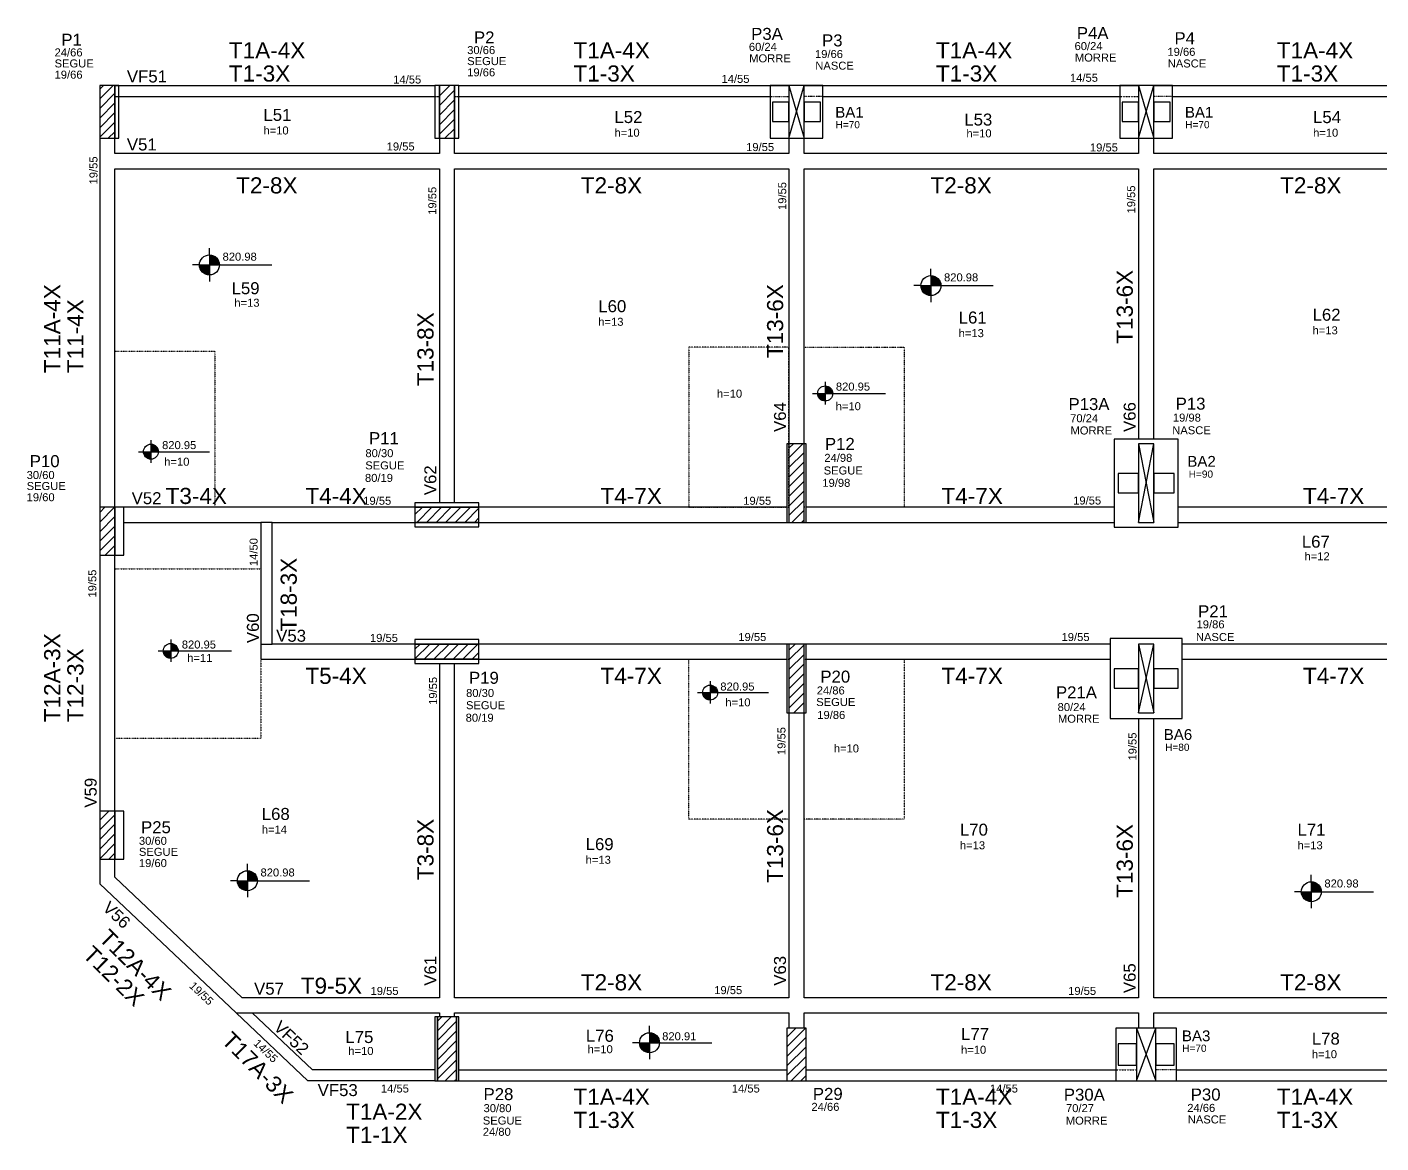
# Model space of a CAD drawing. Header units: millimetres. Extents: x 3247 to 10920, y 704 to 3817.
# Drawn here: x 7249 to 8941, y 1740 to 3134 of the extents above; entities that cross this region are included whole.
import ezdxf

# ---------------------------------------------------------------- set-up
doc = ezdxf.new("R2010")
doc.units = ezdxf.units.MM
doc.linetypes.add('ESTILO_TQS_0004', pattern=[2, 0.5, -0.4, 0.1, -0.4, 0.1, -0.5])
for name, color, linetype in [('1', 1, 'Continuous'), ('3', 3, 'Continuous'), ('4', 4, 'Continuous'), ('7', 7, 'Continuous')]:
    doc.layers.add(name, color=color, linetype=linetype)
doc.layers.add('NOME DA VIGA', color=6, linetype='Continuous', lineweight=25)
doc.styles.get("Standard").update_dxf_attribs({"font": 'arial.ttf'})

msp = doc.modelspace()

# ---------------------------------------------------------------- linework, layer by layer
at = {"layer": '1', "linetype": 'Continuous'}
for p, q in [((8201.04, 2995.42), (8220.04, 3061.42)), ((8201.04, 3061.42), (8220.04, 2995.42)), ((8638.04, 2995.42), (8657.04, 3061.42)), ((8638.04, 3061.42), (8657.04, 2995.42)), ((8638.04, 2515.42), (8657.04, 2613.42)), ((8638.04, 2613.42), (8657.04, 2515.42)), ((8638.04, 2277.42), (8657.04, 2363.42)), ((8638.04, 2363.42), (8657.04, 2277.42)), ((8635.54, 1817.42), (8659.54, 1883.42)), ((8635.54, 1883.42), (8659.54, 1817.42))]:
    msp.add_line(p, q, dxfattribs=at)
at = {"layer": '3', "linetype": 'Continuous'}
for p, q in [((7339.54, 3044.72), (7356.25, 3061.42)), ((7339.54, 3056.74), (7344.23, 3061.42)), ((7339.54, 3032.7), (7358.54, 3051.7)), ((7358.54, 3061.42), (7758.54, 3061.42)), ((7358.54, 3047.42), (7758.54, 3047.42)), ((7764.04, 3048.49), (7776.98, 3061.42)), ((7764.04, 3060.51), (7764.95, 3061.42)), ((7764.04, 3036.47), (7783.04, 3055.47)), ((7788.54, 3061.42), (8201.04, 3061.42)), ((7788.54, 3047.42), (8177.54, 3047.42)), ((8220.04, 3061.42), (8638.04, 3061.42)), ((8243.54, 3047.42), (8614.54, 3047.42)), ((8657.04, 3061.42), (9075.04, 3061.42)), ((8680.54, 3047.42), (9051.54, 3047.42)), ((7339.54, 3020.67), (7358.54, 3039.67)), ((7764.04, 3024.45), (7783.04, 3043.45)), ((7764.04, 3012.42), (7783.04, 3031.42)), ((7339.54, 3008.65), (7358.54, 3027.65)), ((7339.54, 2996.63), (7358.54, 3015.63)), ((7764.04, 3000.4), (7783.04, 3019.4)), ((7350.35, 2995.42), (7358.54, 3003.61)), ((7771.08, 2995.42), (7783.04, 3007.38)), ((7476.72, 2849.64), (7476.72, 2858.22)), ((7476.72, 2849.64), (7476.72, 2824.64)), ((7476.72, 2849.03), (7480.57, 2849.03)), ((7476.72, 2848.24), (7482.47, 2848.24)), ((7476.72, 2847.45), (7483.8, 2847.45)), ((7476.72, 2846.65), (7484.83, 2846.65)), ((7476.72, 2845.86), (7485.68, 2845.86)), ((7476.72, 2845.07), (7486.39, 2845.07)), ((7476.72, 2844.27), (7486.99, 2844.27)), ((7476.72, 2843.48), (7487.49, 2843.48)), ((7476.72, 2842.69), (7487.92, 2842.69)), ((7464.22, 2837.14), (7455.51, 2837.14)), ((7464.22, 2837.14), (7489.22, 2837.14)), ((7476.72, 2836.35), (7464.22, 2836.35)), ((7476.72, 2835.55), (7464.32, 2835.55)), ((7476.72, 2834.76), (7464.45, 2834.76)), ((7476.72, 2833.97), (7464.63, 2833.97)), ((7476.72, 2833.17), (7464.87, 2833.17)), ((7476.72, 2832.38), (7465.16, 2832.38)), ((7476.72, 2831.59), (7465.52, 2831.59)), ((7476.72, 2830.8), (7465.95, 2830.8)), ((7476.72, 2830), (7466.46, 2830)), ((7476.72, 2829.21), (7467.06, 2829.21)), ((7476.72, 2828.42), (7467.77, 2828.42)), ((7476.72, 2827.63), (7468.62, 2827.63)), ((7476.72, 2826.83), (7469.65, 2826.83)), ((7476.72, 2826.04), (7470.97, 2826.04)), ((7476.72, 2841.9), (7488.28, 2841.9)), ((7476.72, 2841.1), (7488.58, 2841.1)), ((7476.72, 2840.31), (7488.81, 2840.31)), ((7476.72, 2839.52), (7488.99, 2839.52)), ((7476.72, 2838.72), (7489.12, 2838.72)), ((7476.72, 2837.93), (7489.22, 2837.93)), ((7489.22, 2837.14), (7554.53, 2837.14)), ((8378.42, 2823.75), (8378.42, 2832.34)), ((7476.72, 2825.25), (7472.87, 2825.25)), ((7476.72, 2824.64), (7476.72, 2816.42)), ((8365.92, 2811.25), (8357.21, 2811.25)), ((8365.92, 2811.25), (8390.92, 2811.25)), ((8378.42, 2810.46), (8365.92, 2810.46)), ((8378.42, 2809.67), (8366.02, 2809.67)), ((8378.42, 2808.88), (8366.15, 2808.88)), ((8378.42, 2823.75), (8378.42, 2798.75)), ((8378.42, 2823.15), (8382.27, 2823.15)), ((8378.42, 2822.35), (8384.17, 2822.35)), ((8378.42, 2821.56), (8385.49, 2821.56)), ((8378.42, 2820.77), (8386.53, 2820.77)), ((8378.42, 2819.98), (8387.38, 2819.98)), ((8378.42, 2819.18), (8388.09, 2819.18)), ((8378.42, 2818.39), (8388.69, 2818.39)), ((8378.42, 2817.6), (8389.19, 2817.6)), ((8378.42, 2816.8), (8389.62, 2816.8)), ((8378.42, 2816.01), (8389.98, 2816.01)), ((8378.42, 2815.22), (8390.28, 2815.22)), ((8378.42, 2814.43), (8390.51, 2814.43)), ((8378.42, 2813.63), (8390.69, 2813.63)), ((8378.42, 2812.84), (8390.82, 2812.84)), ((8378.42, 2812.05), (8390.92, 2812.05)), ((8390.92, 2811.25), (8456.23, 2811.25)), ((8378.42, 2808.08), (8366.33, 2808.08)), ((8378.42, 2807.29), (8366.57, 2807.29)), ((8378.42, 2806.5), (8366.86, 2806.5)), ((8378.42, 2805.7), (8367.22, 2805.7)), ((8378.42, 2804.91), (8367.65, 2804.91)), ((8378.42, 2804.12), (8368.16, 2804.12)), ((8378.42, 2803.33), (8368.76, 2803.33)), ((8378.42, 2802.53), (8369.47, 2802.53)), ((8378.42, 2801.74), (8370.31, 2801.74)), ((8378.42, 2800.95), (8371.35, 2800.95)), ((8378.42, 2800.15), (8372.67, 2800.15)), ((8378.42, 2799.36), (8374.57, 2799.36)), ((8378.42, 2798.75), (8378.42, 2790.53)), ((8246.28, 2690.98), (8246.28, 2662.77)), ((8230.63, 2676.5), (8321.63, 2676.5)), ((8236.9, 2676.5), (8255.65, 2676.5)), ((8246.28, 2675.9), (8236.9, 2675.9)), ((8246.28, 2675.31), (8236.98, 2675.31)), ((8246.28, 2674.71), (8237.07, 2674.71)), ((8246.28, 2674.12), (8237.21, 2674.12)), ((8246.28, 2673.52), (8237.39, 2673.52)), ((8246.28, 2685.87), (8246.28, 2667.12)), ((8246.28, 2685.42), (8249.16, 2685.42)), ((8246.28, 2684.82), (8250.59, 2684.82)), ((8246.28, 2684.23), (8251.58, 2684.23)), ((8246.28, 2683.63), (8252.36, 2683.63)), ((8246.28, 2683.04), (8252.99, 2683.04)), ((8246.28, 2682.44), (8253.53, 2682.44)), ((8246.28, 2681.85), (8253.98, 2681.85)), ((8246.28, 2681.25), (8254.36, 2681.25)), ((8246.28, 2680.66), (8254.68, 2680.66)), ((8246.28, 2680.07), (8254.95, 2680.07)), ((8246.28, 2679.47), (8255.17, 2679.47)), ((8246.28, 2678.88), (8255.35, 2678.88)), ((8246.28, 2678.28), (8255.48, 2678.28)), ((8246.28, 2677.69), (8255.58, 2677.69)), ((8246.28, 2677.09), (8255.65, 2677.09)), ((8246.28, 2672.93), (8237.61, 2672.93)), ((8246.28, 2672.33), (8237.88, 2672.33)), ((8246.28, 2671.74), (8238.2, 2671.74)), ((8246.28, 2671.15), (8238.58, 2671.15)), ((8246.28, 2670.55), (8239.03, 2670.55)), ((8246.28, 2669.96), (8239.56, 2669.96)), ((8246.28, 2669.36), (8240.2, 2669.36)), ((8246.28, 2668.77), (8240.97, 2668.77)), ((8246.28, 2668.17), (8241.97, 2668.17)), ((8246.28, 2667.58), (8243.39, 2667.58)), ((7403.64, 2618.25), (7403.64, 2590.04)), ((7403.64, 2613.15), (7403.64, 2594.4)), ((7403.64, 2612.69), (7406.53, 2612.69)), ((7403.64, 2612.1), (7407.95, 2612.1)), ((7403.64, 2611.5), (7408.95, 2611.5)), ((7403.64, 2610.91), (7409.72, 2610.91)), ((7403.64, 2610.31), (7410.36, 2610.31)), ((7403.64, 2609.72), (7410.89, 2609.72)), ((7403.64, 2609.12), (7411.34, 2609.12)), ((7403.64, 2608.53), (7411.72, 2608.53)), ((7403.64, 2607.93), (7412.04, 2607.93)), ((7403.64, 2607.34), (7412.31, 2607.34)), ((7403.64, 2606.74), (7412.53, 2606.74)), ((7403.64, 2606.15), (7412.71, 2606.15)), ((8201.04, 2595.95), (8218.52, 2613.42)), ((8201.04, 2607.97), (8206.49, 2613.42)), ((7388, 2603.77), (7476.61, 2603.77)), ((7394.27, 2603.77), (7413.02, 2603.77)), ((7403.64, 2603.18), (7394.27, 2603.18)), ((7403.64, 2602.58), (7394.34, 2602.58)), ((7403.64, 2601.99), (7394.44, 2601.99)), ((7403.64, 2601.39), (7394.57, 2601.39)), ((7403.64, 2600.8), (7394.75, 2600.8)), ((7403.64, 2600.2), (7394.97, 2600.2)), ((7403.64, 2599.61), (7395.24, 2599.61)), ((7403.64, 2599.01), (7395.56, 2599.01)), ((7403.64, 2598.42), (7395.94, 2598.42)), ((7403.64, 2597.82), (7396.39, 2597.82)), ((7403.64, 2597.23), (7396.93, 2597.23)), ((7403.64, 2596.63), (7397.56, 2596.63)), ((7403.64, 2596.04), (7398.34, 2596.04)), ((7403.64, 2595.45), (7399.33, 2595.45)), ((7403.64, 2594.85), (7400.76, 2594.85)), ((7403.64, 2605.55), (7412.85, 2605.55)), ((7403.64, 2604.96), (7412.94, 2604.96)), ((7403.64, 2604.36), (7413.02, 2604.36)), ((8201.04, 2583.93), (8220.04, 2602.93)), ((8201.04, 2571.91), (8220.04, 2590.91)), ((8201.04, 2559.88), (8220.04, 2578.88)), ((8201.04, 2547.86), (8220.04, 2566.86)), ((8201.04, 2535.84), (8220.04, 2554.84)), ((8201.04, 2523.82), (8220.04, 2542.82)), ((7339.54, 2515.8), (7358.16, 2534.42)), ((7339.54, 2527.82), (7346.14, 2534.42)), ((7339.54, 2503.78), (7358.54, 2522.78)), ((7733.54, 2525.13), (7742.83, 2534.42)), ((7735.85, 2515.42), (7754.85, 2534.42)), ((7747.87, 2515.42), (7766.87, 2534.42)), ((7759.89, 2515.42), (7778.89, 2534.42)), ((7771.91, 2515.42), (7790.91, 2534.42)), ((7783.93, 2515.42), (7802.93, 2534.42)), ((7795.95, 2515.42), (7813.54, 2533.01)), ((8204.66, 2515.42), (8220.04, 2530.8)), ((7339.54, 2491.76), (7358.54, 2510.76)), ((7807.97, 2515.42), (7813.54, 2520.99)), ((8216.68, 2515.42), (8220.04, 2518.78)), ((7339.54, 2479.74), (7358.54, 2498.74)), ((7346.25, 2474.42), (7358.54, 2486.72)), ((7358.27, 2474.42), (7358.54, 2474.7)), ((7428.36, 2369.22), (7428.36, 2341.01)), ((7412.72, 2354.74), (7504.41, 2354.74)), ((7418.99, 2354.74), (7437.74, 2354.74)), ((7428.36, 2354.15), (7418.99, 2354.15)), ((7428.36, 2353.55), (7419.06, 2353.55)), ((7428.36, 2352.96), (7419.16, 2352.96)), ((7428.36, 2352.36), (7419.29, 2352.36)), ((7428.36, 2364.11), (7428.36, 2345.36)), ((7428.36, 2363.66), (7431.25, 2363.66)), ((7428.36, 2363.06), (7432.67, 2363.06)), ((7428.36, 2362.47), (7433.67, 2362.47)), ((7428.36, 2361.88), (7434.44, 2361.88)), ((7428.36, 2361.28), (7435.08, 2361.28)), ((7428.36, 2360.69), (7435.61, 2360.69)), ((7428.36, 2360.09), (7436.06, 2360.09)), ((7428.36, 2359.5), (7436.44, 2359.5)), ((7428.36, 2358.9), (7436.76, 2358.9)), ((7428.36, 2358.31), (7437.03, 2358.31)), ((7428.36, 2357.71), (7437.25, 2357.71)), ((7428.36, 2357.12), (7437.43, 2357.12)), ((7428.36, 2356.52), (7437.57, 2356.52)), ((7428.36, 2355.93), (7437.66, 2355.93)), ((7428.36, 2355.33), (7437.74, 2355.33)), ((7733.54, 2344.82), (7752.14, 2363.42)), ((7733.54, 2356.84), (7740.12, 2363.42)), ((7745.16, 2344.42), (7764.16, 2363.42)), ((7757.18, 2344.42), (7776.18, 2363.42)), ((7769.2, 2344.42), (7788.2, 2363.42)), ((7781.22, 2344.42), (7800.22, 2363.42)), ((7793.24, 2344.42), (7812.24, 2363.42)), ((7805.27, 2344.42), (7813.54, 2352.7)), ((8201.04, 2355.53), (8208.93, 2363.42)), ((8201.04, 2343.51), (8220.04, 2362.51)), ((7428.36, 2351.77), (7419.47, 2351.77)), ((7428.36, 2351.17), (7419.69, 2351.17)), ((7428.36, 2350.58), (7419.96, 2350.58)), ((7428.36, 2349.98), (7420.28, 2349.98)), ((7428.36, 2349.39), (7420.66, 2349.39)), ((7428.36, 2348.79), (7421.11, 2348.79)), ((7428.36, 2348.2), (7421.65, 2348.2)), ((7428.36, 2347.6), (7422.28, 2347.6)), ((7428.36, 2347.01), (7423.06, 2347.01)), ((7428.36, 2346.42), (7424.05, 2346.42)), ((7428.36, 2345.82), (7425.48, 2345.82)), ((8201.04, 2331.49), (8220.04, 2350.49)), ((8201.04, 2319.47), (8220.04, 2338.47)), ((8201.04, 2307.45), (8220.04, 2326.45)), ((8086.83, 2302.71), (8175.31, 2302.71)), ((8093.1, 2302.71), (8111.85, 2302.71)), ((8102.47, 2302.12), (8093.1, 2302.12)), ((8102.47, 2301.52), (8093.17, 2301.52)), ((8102.47, 2317.19), (8102.47, 2288.98)), ((8102.47, 2312.09), (8102.47, 2293.34)), ((8102.47, 2311.63), (8105.36, 2311.63)), ((8102.47, 2311.04), (8106.78, 2311.04)), ((8102.47, 2310.44), (8107.77, 2310.44)), ((8102.47, 2309.85), (8108.55, 2309.85)), ((8102.47, 2309.26), (8109.19, 2309.26)), ((8102.47, 2308.66), (8109.72, 2308.66)), ((8102.47, 2308.07), (8110.17, 2308.07)), ((8102.47, 2307.47), (8110.55, 2307.47)), ((8102.47, 2306.88), (8110.87, 2306.88)), ((8102.47, 2306.28), (8111.14, 2306.28)), ((8102.47, 2305.69), (8111.36, 2305.69)), ((8102.47, 2305.09), (8111.54, 2305.09)), ((8102.47, 2304.5), (8111.67, 2304.5)), ((8102.47, 2303.9), (8111.77, 2303.9)), ((8102.47, 2303.31), (8111.85, 2303.31)), ((8201.04, 2295.43), (8220.04, 2314.43)), ((8201.04, 2283.41), (8220.04, 2302.41)), ((8102.47, 2300.93), (8093.27, 2300.93)), ((8102.47, 2300.34), (8093.4, 2300.34)), ((8102.47, 2299.74), (8093.58, 2299.74)), ((8102.47, 2299.15), (8093.8, 2299.15)), ((8102.47, 2298.55), (8094.07, 2298.55)), ((8102.47, 2297.96), (8094.39, 2297.96)), ((8102.47, 2297.36), (8094.77, 2297.36)), ((8102.47, 2296.77), (8095.22, 2296.77)), ((8102.47, 2296.17), (8095.75, 2296.17)), ((8102.47, 2295.58), (8096.39, 2295.58)), ((8102.47, 2294.98), (8097.17, 2294.98)), ((8102.47, 2294.39), (8098.16, 2294.39)), ((8102.47, 2293.79), (8099.58, 2293.79)), ((8207.08, 2277.42), (8220.04, 2290.39)), ((8219.1, 2277.42), (8220.04, 2278.36)), ((7339.54, 2143.15), (7350.81, 2154.42)), ((7339.54, 2131.13), (7358.54, 2150.13)), ((7339.54, 2119.11), (7358.54, 2138.11)), ((7339.54, 2107.09), (7358.54, 2126.09)), ((7339.54, 2095.07), (7358.54, 2114.07)), ((7350.91, 2094.42), (7358.54, 2102.05)), ((7524.13, 2080.12), (7524.13, 2088.7)), ((7511.63, 2067.62), (7502.92, 2067.62)), ((7511.63, 2067.62), (7536.63, 2067.62)), ((7524.13, 2066.83), (7511.63, 2066.83)), ((7524.13, 2066.04), (7511.73, 2066.04)), ((7524.13, 2065.24), (7511.86, 2065.24)), ((7524.13, 2064.45), (7512.04, 2064.45)), ((7524.13, 2080.12), (7524.13, 2055.12)), ((7524.13, 2079.52), (7527.98, 2079.52)), ((7524.13, 2078.72), (7529.88, 2078.72)), ((7524.13, 2077.93), (7531.21, 2077.93)), ((7524.13, 2077.14), (7532.24, 2077.14)), ((7524.13, 2076.34), (7533.09, 2076.34)), ((7524.13, 2075.55), (7533.8, 2075.55)), ((7524.13, 2074.76), (7534.4, 2074.76)), ((7524.13, 2073.97), (7534.9, 2073.97)), ((7524.13, 2073.17), (7535.33, 2073.17)), ((7524.13, 2072.38), (7535.69, 2072.38)), ((7524.13, 2071.59), (7535.99, 2071.59)), ((7524.13, 2070.79), (7536.22, 2070.79)), ((7524.13, 2070), (7536.41, 2070)), ((7524.13, 2069.21), (7536.53, 2069.21)), ((7524.13, 2068.42), (7536.63, 2068.42)), ((7536.63, 2067.62), (7601.94, 2067.62)), ((8853.84, 2066.34), (8853.84, 2074.92)), ((8853.84, 2066.34), (8853.84, 2041.34)), ((8853.84, 2065.74), (8857.69, 2065.74)), ((8853.84, 2064.94), (8859.59, 2064.94)), ((7524.13, 2063.66), (7512.28, 2063.66)), ((7524.13, 2062.87), (7512.57, 2062.87)), ((7524.13, 2062.07), (7512.93, 2062.07)), ((7524.13, 2061.28), (7513.36, 2061.28)), ((7524.13, 2060.49), (7513.87, 2060.49)), ((7524.13, 2059.69), (7514.47, 2059.69)), ((7524.13, 2058.9), (7515.18, 2058.9)), ((7524.13, 2058.11), (7516.03, 2058.11)), ((7524.13, 2057.32), (7517.06, 2057.32)), ((7524.13, 2056.52), (7518.39, 2056.52)), ((7524.13, 2055.73), (7520.28, 2055.73)), ((7524.13, 2055.12), (7524.13, 2046.9)), ((8841.34, 2053.84), (8832.63, 2053.84)), ((8841.34, 2053.84), (8866.34, 2053.84)), ((8853.84, 2053.05), (8841.34, 2053.05)), ((8853.84, 2052.26), (8841.44, 2052.26)), ((8853.84, 2051.46), (8841.57, 2051.46)), ((8853.84, 2050.67), (8841.75, 2050.67)), ((8853.84, 2049.88), (8841.98, 2049.88)), ((8853.84, 2049.09), (8842.28, 2049.09)), ((8853.84, 2048.29), (8842.64, 2048.29)), ((8853.84, 2047.5), (8843.07, 2047.5)), ((8853.84, 2064.15), (8860.91, 2064.15)), ((8853.84, 2063.36), (8861.95, 2063.36)), ((8853.84, 2062.56), (8862.79, 2062.56)), ((8853.84, 2061.77), (8863.5, 2061.77)), ((8853.84, 2060.98), (8864.1, 2060.98)), ((8853.84, 2060.19), (8864.61, 2060.19)), ((8853.84, 2059.39), (8865.04, 2059.39)), ((8853.84, 2058.6), (8865.4, 2058.6)), ((8853.84, 2057.81), (8865.69, 2057.81)), ((8853.84, 2057.01), (8865.93, 2057.01)), ((8853.84, 2056.22), (8866.11, 2056.22)), ((8853.84, 2055.43), (8866.24, 2055.43)), ((8853.84, 2054.64), (8866.34, 2054.64)), ((8866.34, 2053.84), (8931.65, 2053.84)), ((8853.84, 2046.71), (8843.58, 2046.71)), ((8853.84, 2045.91), (8844.18, 2045.91)), ((8853.84, 2045.12), (8844.88, 2045.12)), ((8853.84, 2044.33), (8845.73, 2044.33)), ((8853.84, 2043.54), (8846.77, 2043.54)), ((8853.84, 2042.74), (8848.09, 2042.74)), ((8853.84, 2041.95), (8849.99, 2041.95)), ((8853.84, 2041.34), (8853.84, 2033.12)), ((7509.94, 1902.42), (7599.74, 1817.42)), ((7530.31, 1902.42), (7605.32, 1831.42)), ((7761.54, 1879.97), (7778.99, 1897.42)), ((7761.54, 1891.99), (7766.97, 1897.42)), ((7761.54, 1867.95), (7785.54, 1891.95)), ((7761.54, 1855.93), (7785.54, 1879.93)), ((8026.72, 1877.67), (8026.72, 1886.25)), ((8198.54, 1860.18), (8221.79, 1883.42)), ((8198.54, 1872.2), (8209.76, 1883.42)), ((7761.54, 1843.91), (7785.54, 1867.91)), ((8014.22, 1865.17), (8005.5, 1865.17)), ((8014.22, 1865.17), (8039.22, 1865.17)), ((8026.72, 1864.37), (8014.22, 1864.37)), ((8026.72, 1863.58), (8014.32, 1863.58)), ((8026.72, 1862.79), (8014.44, 1862.79)), ((8026.72, 1862), (8014.62, 1862)), ((8026.72, 1877.67), (8026.72, 1852.67)), ((8026.72, 1877.06), (8030.57, 1877.06)), ((8026.72, 1876.27), (8032.46, 1876.27)), ((8026.72, 1875.47), (8033.79, 1875.47)), ((8026.72, 1874.68), (8034.82, 1874.68)), ((8026.72, 1873.89), (8035.67, 1873.89)), ((8026.72, 1873.1), (8036.38, 1873.1)), ((8026.72, 1872.3), (8036.98, 1872.3)), ((8026.72, 1871.51), (8037.49, 1871.51)), ((8026.72, 1870.72), (8037.92, 1870.72)), ((8026.72, 1869.92), (8038.28, 1869.92)), ((8026.72, 1869.13), (8038.57, 1869.13)), ((8026.72, 1868.34), (8038.81, 1868.34)), ((8026.72, 1867.55), (8038.99, 1867.55)), ((8026.72, 1866.75), (8039.12, 1866.75)), ((8026.72, 1865.96), (8039.22, 1865.96)), ((8039.22, 1865.17), (8104.52, 1865.17)), ((8198.54, 1848.16), (8222.54, 1872.16)), ((7761.54, 1831.89), (7785.54, 1855.89)), ((8026.72, 1861.2), (8014.86, 1861.2)), ((8026.72, 1860.41), (8015.16, 1860.41)), ((8026.72, 1859.62), (8015.52, 1859.62)), ((8026.72, 1858.82), (8015.94, 1858.82)), ((8026.72, 1858.03), (8016.45, 1858.03)), ((8026.72, 1857.24), (8017.05, 1857.24)), ((8026.72, 1856.45), (8017.76, 1856.45)), ((8026.72, 1855.65), (8018.61, 1855.65)), ((8026.72, 1854.86), (8019.64, 1854.86)), ((8026.72, 1854.07), (8020.97, 1854.07)), ((8026.72, 1853.27), (8022.87, 1853.27)), ((8026.72, 1852.67), (8026.72, 1844.45)), ((8198.54, 1836.14), (8222.54, 1860.14)), ((8198.54, 1824.11), (8222.54, 1848.11)), ((7758.54, 1831.42), (7605.32, 1831.42)), ((7761.54, 1819.86), (7785.54, 1843.86)), ((7771.12, 1817.42), (7785.54, 1831.84)), ((7788.54, 1831.42), (8198.54, 1831.42)), ((8203.87, 1817.42), (8222.54, 1836.09)), ((8222.54, 1831.42), (8609.54, 1831.42)), ((8685.54, 1831.42), (9041.54, 1831.42)), ((7758.54, 1817.42), (7599.74, 1817.42)), ((7783.14, 1817.42), (7785.54, 1819.82)), ((7788.54, 1817.42), (8198.54, 1817.42)), ((8215.89, 1817.42), (8222.54, 1824.07)), ((8222.54, 1817.42), (8635.54, 1817.42)), ((8659.54, 1817.42), (9072.54, 1817.42))]:
    msp.add_line(p, q, dxfattribs=at)
at = {"layer": '3', "linetype": 'ESTILO_TQS_0004'}
for p, q in [((7758.54, 3047.42), (7764.04, 3047.42)), ((7783.04, 3047.42), (7788.54, 3047.42)), ((8177.54, 3047.42), (8201.04, 3047.42)), ((8243.54, 3047.42), (8220.04, 3047.42)), ((8614.54, 3047.42), (8638.04, 3047.42)), ((8680.54, 3047.42), (8657.04, 3047.42)), ((8609.54, 1831.42), (8635.54, 1831.42)), ((8685.54, 1831.42), (8659.54, 1831.42))]:
    msp.add_line(p, q, dxfattribs=at)
at = {"layer": '3', "linetype": 'Continuous'}
for points in [[(8177.54, 2995.42), (8243.54, 2995.42), (8243.54, 3061.42), (8177.54, 3061.42), (8177.54, 2995.42)], [(8614.54, 2995.42), (8680.54, 2995.42), (8680.54, 3061.42), (8614.54, 3061.42), (8614.54, 2995.42)], [(7339.54, 2995.42), (7339.54, 2966.92)], [(7358.54, 2976.42), (7358.54, 2995.42)], [(7764.04, 2995.42), (7764.04, 2976.42)], [(7783.04, 2976.42), (7783.04, 2995.42)], [(8201.04, 2995.42), (8201.04, 2976.42)], [(8220.04, 2976.42), (8220.04, 2995.42)], [(8638.04, 2995.42), (8638.04, 2976.42)], [(8657.04, 2976.42), (8657.04, 2995.42)], [(7339.54, 2966.92), (7339.54, 2534.42)], [(7764.04, 2976.42), (7358.54, 2976.42)], [(8201.04, 2976.42), (7783.04, 2976.42)], [(8638.04, 2976.42), (8220.04, 2976.42)], [(9075.04, 2976.42), (8657.04, 2976.42)], [(7358.54, 2957.42), (7764.04, 2957.42)], [(7358.54, 2534.42), (7358.54, 2957.42)], [(7764.04, 2957.42), (7764.04, 2539.92)], [(7783.04, 2957.42), (8201.04, 2957.42)], [(7783.04, 2539.92), (7783.04, 2957.42)], [(8201.04, 2957.42), (8201.04, 2613.42)], [(8220.04, 2957.42), (8638.04, 2957.42)], [(8220.04, 2613.42), (8220.04, 2957.42)], [(8638.04, 2957.42), (8638.04, 2619.42)], [(8657.04, 2957.42), (9075.04, 2957.42)], [(8657.04, 2619.42), (8657.04, 2957.42)], [(8607.54, 2509.42), (8687.54, 2509.42), (8687.54, 2619.42), (8607.54, 2619.42), (8607.54, 2509.42)], [(7548.04, 2534.42), (7369.54, 2534.42)], [(7733.54, 2534.42), (7548.04, 2534.42)], [(8198.54, 2534.42), (7813.54, 2534.42)], [(8607.54, 2534.42), (8222.54, 2534.42)], [(9072.54, 2534.42), (8687.54, 2534.42)], [(7369.54, 2515.42), (7541.04, 2515.42)], [(7541.04, 2515.42), (7541.04, 2344.42)], [(7555.04, 2515.42), (7541.04, 2515.42)], [(7555.04, 2515.42), (7733.54, 2515.42)], [(7555.04, 2363.42), (7555.04, 2515.42)], [(7813.54, 2515.42), (8198.54, 2515.42)], [(8222.54, 2515.42), (8607.54, 2515.42)], [(8687.54, 2515.42), (9072.54, 2515.42)], [(7339.54, 2474.42), (7339.54, 2154.42)], [(7358.54, 2154.42), (7358.54, 2474.42)], [(8602.54, 2270.42), (8692.54, 2270.42), (8692.54, 2370.42), (8602.54, 2370.42), (8602.54, 2270.42)], [(7541.04, 2363.42), (7555.04, 2363.42)], [(7733.54, 2363.42), (7555.04, 2363.42)], [(8198.54, 2363.42), (7813.54, 2363.42)], [(8602.54, 2363.42), (8222.54, 2363.42)], [(9072.54, 2363.42), (8692.54, 2363.42)], [(7541.04, 2344.42), (7733.54, 2344.42)], [(7764.04, 2338.92), (7764.04, 1921.42)], [(7783.04, 1921.42), (7783.04, 2338.92)], [(7813.54, 2344.42), (8198.54, 2344.42)], [(8222.54, 2344.42), (8602.54, 2344.42)], [(8692.54, 2344.42), (9072.54, 2344.42)], [(8201.04, 2277.42), (8201.04, 1921.42)], [(8220.04, 1921.42), (8220.04, 2277.42)], [(8638.04, 2270.42), (8638.04, 1921.42)], [(8657.04, 1921.42), (8657.04, 2270.42)], [(7339.54, 2094.42), (7339.54, 2063.71)], [(7358.54, 2071.89), (7358.54, 2094.42)], [(7517.51, 1921.42), (7358.54, 2071.89)], [(7339.54, 2063.71), (7509.94, 1902.42)], [(7764.04, 1921.42), (7517.51, 1921.42)], [(8201.04, 1921.42), (7783.04, 1921.42)], [(8638.04, 1921.42), (8220.04, 1921.42)], [(9075.04, 1921.42), (8657.04, 1921.42)], [(7509.94, 1902.42), (7764.04, 1902.42)], [(7764.04, 1902.42), (7764.04, 1897.42)], [(7783.04, 1902.42), (8201.04, 1902.42)], [(7783.04, 1897.42), (7783.04, 1902.42)], [(8201.04, 1902.42), (8201.04, 1883.42)], [(8220.04, 1902.42), (8638.04, 1902.42)], [(8220.04, 1883.42), (8220.04, 1902.42)], [(8638.04, 1902.42), (8638.04, 1883.42)], [(8657.04, 1902.42), (9075.04, 1902.42)], [(8657.04, 1883.42), (8657.04, 1902.42)], [(8609.54, 1817.42), (8685.54, 1817.42), (8685.54, 1883.42), (8609.54, 1883.42), (8609.54, 1817.42)]]:
    msp.add_lwpolyline(points, dxfattribs=at)
at = {"layer": '3', "linetype": 'ESTILO_TQS_0004'}
for points in [[(7358.54, 2729.42), (7483.54, 2729.42), (7483.54, 2534.42), (7358.54, 2534.42), (7358.54, 2729.42)], [(8201.04, 2734.42), (8076.04, 2734.42), (8076.04, 2534.42), (8201.04, 2534.42), (8201.04, 2734.42)], [(8220.04, 2734.42), (8345.04, 2734.42), (8345.04, 2534.42), (8220.04, 2534.42), (8220.04, 2734.42)], [(7358.54, 2457.42), (7541.04, 2457.42), (7541.04, 2245.42), (7358.54, 2245.42), (7358.54, 2457.42)], [(8201.04, 2144.42), (8076.04, 2144.42), (8076.04, 2344.42), (8201.04, 2344.42), (8201.04, 2144.42)], [(8220.04, 2344.42), (8345.04, 2344.42), (8345.04, 2144.42), (8220.04, 2144.42), (8220.04, 2344.42)]]:
    msp.add_lwpolyline(points, dxfattribs=at)
at = {"layer": '3', "linetype": 'Continuous'}
for centre, radius in [((7476.72, 2837.14), 12.5), ((8378.42, 2811.25), 12.5), ((8246.28, 2676.5), 9.38), ((7403.64, 2603.77), 9.38), ((7428.36, 2354.74), 9.38), ((8102.47, 2302.71), 9.38), ((7524.13, 2067.62), 12.5), ((8853.84, 2053.84), 12.5), ((8026.72, 1865.17), 12.5)]:
    msp.add_circle(centre, radius, dxfattribs=at)
at = {"layer": '7', "linetype": 'Continuous'}
for points in [[(7339.54, 2995.42), (7358.54, 2995.42), (7358.54, 3061.42), (7339.54, 3061.42), (7339.54, 2995.42)], [(7363.54, 3061.42), (7358.54, 3061.42), (7358.54, 2995.42), (7363.54, 2995.42), (7363.54, 3061.42)], [(7764.04, 3061.42), (7758.54, 3061.42), (7758.54, 2995.42), (7764.04, 2995.42), (7764.04, 3061.42)], [(7764.04, 2995.42), (7783.04, 2995.42), (7783.04, 3061.42), (7764.04, 3061.42), (7764.04, 2995.42)], [(7788.54, 3061.42), (7783.04, 3061.42), (7783.04, 2995.42), (7788.54, 2995.42), (7788.54, 3061.42)], [(8201.04, 2995.42), (8220.04, 2995.42), (8220.04, 3061.42), (8201.04, 3061.42), (8201.04, 2995.42)], [(8638.04, 2995.42), (8657.04, 2995.42), (8657.04, 3061.42), (8638.04, 3061.42), (8638.04, 2995.42)], [(8201.04, 3040.42), (8180.54, 3040.42), (8180.54, 3016.42), (8201.04, 3016.42), (8201.04, 3040.42)], [(8240.54, 3040.42), (8220.04, 3040.42), (8220.04, 3016.42), (8240.54, 3016.42), (8240.54, 3040.42)], [(8638.04, 3040.42), (8617.54, 3040.42), (8617.54, 3016.42), (8638.04, 3016.42), (8638.04, 3040.42)], [(8677.54, 3040.42), (8657.04, 3040.42), (8657.04, 3016.42), (8677.54, 3016.42), (8677.54, 3040.42)], [(8198.54, 2515.42), (8222.54, 2515.42), (8222.54, 2613.42), (8198.54, 2613.42), (8198.54, 2515.42)], [(8201.04, 2515.42), (8220.04, 2515.42), (8220.04, 2613.42), (8201.04, 2613.42), (8201.04, 2515.42)], [(8638.04, 2515.42), (8657.04, 2515.42), (8657.04, 2613.42), (8638.04, 2613.42), (8638.04, 2515.42)], [(8638.04, 2576.42), (8612.54, 2576.42), (8612.54, 2552.42), (8638.04, 2552.42), (8638.04, 2576.42)], [(8682.54, 2576.42), (8657.04, 2576.42), (8657.04, 2552.42), (8682.54, 2552.42), (8682.54, 2576.42)], [(7813.54, 2539.92), (7733.54, 2539.92), (7733.54, 2534.42), (7813.54, 2534.42), (7813.54, 2539.92)], [(7339.54, 2474.42), (7358.54, 2474.42), (7358.54, 2534.42), (7339.54, 2534.42), (7339.54, 2474.42)], [(7369.54, 2534.42), (7358.54, 2534.42), (7358.54, 2474.42), (7369.54, 2474.42), (7369.54, 2534.42)], [(7733.54, 2515.42), (7813.54, 2515.42), (7813.54, 2534.42), (7733.54, 2534.42), (7733.54, 2515.42)], [(7813.54, 2515.42), (7733.54, 2515.42), (7733.54, 2509.92), (7813.54, 2509.92), (7813.54, 2515.42)], [(7813.54, 2368.92), (7733.54, 2368.92), (7733.54, 2363.42), (7813.54, 2363.42), (7813.54, 2368.92)], [(7733.54, 2344.42), (7813.54, 2344.42), (7813.54, 2363.42), (7733.54, 2363.42), (7733.54, 2344.42)], [(8198.54, 2277.42), (8222.54, 2277.42), (8222.54, 2363.42), (8198.54, 2363.42), (8198.54, 2277.42)], [(8201.04, 2277.42), (8220.04, 2277.42), (8220.04, 2363.42), (8201.04, 2363.42), (8201.04, 2277.42)], [(8638.04, 2277.42), (8657.04, 2277.42), (8657.04, 2363.42), (8638.04, 2363.42), (8638.04, 2277.42)], [(7813.54, 2344.42), (7733.54, 2344.42), (7733.54, 2338.92), (7813.54, 2338.92), (7813.54, 2344.42)], [(8638.04, 2332.42), (8607.54, 2332.42), (8607.54, 2308.42), (8638.04, 2308.42), (8638.04, 2332.42)], [(8687.54, 2332.42), (8657.04, 2332.42), (8657.04, 2308.42), (8687.54, 2308.42), (8687.54, 2332.42)], [(7339.54, 2094.42), (7358.54, 2094.42), (7358.54, 2154.42), (7339.54, 2154.42), (7339.54, 2094.42)], [(7369.54, 2154.42), (7358.54, 2154.42), (7358.54, 2094.42), (7369.54, 2094.42), (7369.54, 2154.42)], [(7761.54, 1897.42), (7758.54, 1897.42), (7758.54, 1817.42), (7761.54, 1817.42), (7761.54, 1897.42)], [(7761.54, 1817.42), (7785.54, 1817.42), (7785.54, 1897.42), (7761.54, 1897.42), (7761.54, 1817.42)], [(7788.54, 1897.42), (7785.54, 1897.42), (7785.54, 1817.42), (7788.54, 1817.42), (7788.54, 1897.42)], [(8198.54, 1817.42), (8222.54, 1817.42), (8222.54, 1883.42), (8198.54, 1883.42), (8198.54, 1817.42)], [(8635.54, 1817.42), (8659.54, 1817.42), (8659.54, 1883.42), (8635.54, 1883.42), (8635.54, 1817.42)], [(8635.54, 1863.92), (8612.54, 1863.92), (8612.54, 1836.92), (8635.54, 1836.92), (8635.54, 1863.92)], [(8682.54, 1863.92), (8659.54, 1863.92), (8659.54, 1836.92), (8682.54, 1836.92), (8682.54, 1863.92)]]:
    msp.add_lwpolyline(points, dxfattribs=at)

# ---------------------------------------------------------------- texts
at = {"layer": '3', "color": 2, "linetype": 'Continuous'}
for s, height, p in [('60/24', 10, (8150.91, 3104.67)), ('60/24', 10, (8557.94, 3105.64)), ('24/66', 10, (7283.19, 3097.72)), ('30/66', 10, (7798.85, 3100.62)), ('SEGUE', 10, (7798.85, 3086.86)), ('MORRE', 10, (8151.3, 3090.32)), ('19/66', 10, (8233.55, 3095.72)), ('MORRE', 10, (8558.33, 3091.29)), ('19/66', 10, (8674, 3098.45)), ('SEGUE', 10, (7283.19, 3083.95)), ('19/66', 10, (7283.19, 3069.92)), ('19/66', 10, (7798.85, 3072.82)), ('NASCE', 10, (8233.94, 3081.17)), ('NASCE', 10, (8674.39, 3083.91)), ('14/55', 10, (7706.46, 3063.85)), ('14/55', 10, (8116.73, 3064.65)), ('14/55', 10, (8552.24, 3066.03)), ('H=70', 9, (8259.28, 3007.92)), ('H=70', 9, (8696.28, 3007.92)), ('h=10', 10, (7544.21, 3000.18)), ('h=10', 10, (7982.9, 2997.46)), ('h=10', 10, (8422.76, 2996.55)), ('h=10', 10, (8856.03, 2997.38)), ('19/55', 10, (7698.24, 2980.17)), ('19/55', 10, (8147.47, 2979.43)), ('19/55', 10, (8577.18, 2978.95)), ('820.98', 10, (7493.13, 2842.46)), ('820.98', 10, (8394.83, 2816.58)), ('h=13', 10, (7507.85, 2784.91)), ('h=13', 10, (7962.72, 2761.1)), ('h=13', 10, (8855.44, 2750.43)), ('h=13', 10, (8413.11, 2746.92)), ('h=10', 10, (8111.02, 2671.29)), ('820.95', 10, (8259.66, 2680.13)), ('h=10', 10, (8259.4, 2655.59)), ('70/24', 10, (8552.46, 2640.57)), ('19/98', 10, (8680.87, 2641.35)), ('MORRE', 10, (8552.87, 2625.27)), ('NASCE', 10, (8680.05, 2625.52)), ('820.95', 10, (7417.55, 2606.99)), ('80/30', 10, (7671.67, 2596.9)), ('h=10', 10, (7420.23, 2586.25)), ('SEGUE', 10, (7671.47, 2581.63)), ('24/98', 10, (8245.22, 2591.08)), ('30/60', 10, (7248.26, 2569.62)), ('80/19', 10, (7671.1, 2566.01)), ('SEGUE', 10, (8244.4, 2575.26)), ('H=90', 9, (8700.63, 2571.23)), ('SEGUE', 10, (7248.26, 2555.85)), ('19/98', 10, (8242.74, 2559.85)), ('19/60', 10, (7248.26, 2541.82)), ('19/55', 10, (7668.98, 2537.45)), ('19/55', 10, (8143.91, 2537.43)), ('19/55', 10, (8556.23, 2537.76)), ('h=12', 10, (8845.38, 2468.08)), ('19/86', 10, (8710.46, 2382.99)), ('19/55', 10, (7677.37, 2366.07)), ('19/55', 10, (8137.74, 2367.17)), ('19/55', 10, (8541.74, 2367.17)), ('NASCE', 10, (8709.64, 2367.16)), ('820.95', 10, (7442.18, 2357.79)), ('h=11', 10, (7448.94, 2341)), ('80/30', 10, (7797.52, 2297.22)), ('820.95', 10, (8115.22, 2305.3)), ('24/86', 10, (8235.76, 2300.39)), ('SEGUE', 10, (7797.32, 2281.95)), ('h=10', 10, (8121.51, 2285.5)), ('SEGUE', 10, (8235.09, 2285.95)), ('80/24', 10, (8536.76, 2279.65)), ('80/19', 10, (7796.94, 2266.33)), ('19/86', 10, (8236.43, 2269.76)), ('MORRE', 10, (8537.17, 2265.06)), ('h=10', 10, (8257.03, 2227.91)), ('H=80', 9, (8671.16, 2229.86)), ('h=14', 10, (7542.11, 2126.59)), ('30/60', 10, (7388.59, 2112.48)), ('h=13', 10, (8414.68, 2106.92)), ('h=13', 10, (8836.62, 2106.92)), ('SEGUE', 10, (7388.59, 2098.71)), ('h=13', 10, (7946.93, 2088.81)), ('19/60', 10, (7388.59, 2084.68)), ('820.98', 10, (7540.54, 2072.95)), ('820.98', 10, (8870.24, 2059.17)), ('19/55', 10, (7678.12, 1924.87)), ('19/55', 10, (8107.62, 1925.91)), ('19/55', 10, (8549.92, 1924.92)), ('820.91', 10, (8042.56, 1868.25)), ('h=10', 10, (7949.34, 1852.08)), ('h=10', 10, (8416.07, 1851.4)), ('H=70', 9, (8692.52, 1853.76)), ('h=10', 10, (7650.3, 1849.89)), ('h=10', 10, (8854.48, 1845.84)), ('14/55', 10, (7691.06, 1802.96)), ('14/55', 10, (8129.56, 1802.96)), ('14/55', 10, (8452.26, 1802.96)), ('30/80', 10, (7819.29, 1778.41)), ('24/66', 10, (8229.1, 1780.05)), ('70/27', 10, (8547.25, 1778.46)), ('24/66', 10, (8698.81, 1778.73)), ('SEGUE', 10, (7818.35, 1762.92)), ('MORRE', 10, (8547, 1762.83)), ('NASCE', 10, (8699.44, 1764.3)), ('24/80', 10, (7818.35, 1748.88))]:
    msp.add_text(s, height=height, dxfattribs=at).set_placement(p)
for s, rotation, p in [('19/55', 90, (7336.77, 2937.78)), ('19/55', 90, (7760.29, 2899.82)), ('19/55', 90, (8197.63, 2905.81)), ('19/55', 90, (8633.74, 2901.47)), ('14/50', 90, (7536.93, 2460.85)), ('19/55', 90, (7335.33, 2421.43)), ('19/55', 90, (7761.17, 2287.33)), ('19/55', 90, (8196.63, 2224.68)), ('19/55', 90, (8635.35, 2217.82)), ('19/55', 316.572, (7450.64, 1935.18)), ('14/55', 316.572, (7531, 1863.36))]:
    msp.add_text(s, height=10, rotation=rotation, dxfattribs=at).set_placement(p)
at = {"layer": '4', "linetype": 'Continuous'}
for s, height, p in [('P3A', 15, (8153.78, 3118.4)), ('P4A', 15, (8560.8, 3119.37)), ('P1', 15, (7291.64, 3111.04)), ('P2', 15, (7807.29, 3113.94)), ('P3', 15, (8242.36, 3110.25)), ('P4', 15, (8682.81, 3112.98)), ('VF51', 15, (7373.54, 3065.17)), ('L51', 15, (7544.21, 3017.18)), ('L52', 15, (7982.9, 3014.46)), ('BA1', 13.5, (8258.84, 3021.18)), ('BA1', 13.5, (8695.84, 3021.18)), ('L54', 15, (8856.03, 3014.38)), ('L53', 15, (8420.14, 3011.31)), ('V51', 15, (7373.54, 2980.17)), ('L59', 15, (7504.4, 2800.53)), ('L60', 15, (7962.72, 2778.1)), ('L61', 15, (8413.11, 2763.92)), ('L62', 15, (8855.44, 2767.43)), ('P13A', 15, (8550.36, 2655.73)), ('P13', 15, (8684.29, 2656.27)), ('P11', 15, (7676.14, 2613.16)), ('P12', 15, (8245.94, 2606.01)), ('P10', 15, (7252.15, 2584.43)), ('BA2', 13.5, (8698.84, 2584.93)), ('V52', 15, (7379.54, 2538.17)), ('L67', 15, (8841.99, 2483.85)), ('P21', 15, (8712.37, 2396.79)), ('V53', 15, (7560.14, 2366.25)), ('P19', 15, (7801.13, 2313.7)), ('P20', 15, (8240.26, 2315.17)), ('P21A', 15, (8534.66, 2295.52)), ('BA6', 13.5, (8669.37, 2243.56)), ('L68', 15, (7542.11, 2143.59)), ('P25', 15, (7391.24, 2127)), ('L70', 15, (8414.68, 2123.92)), ('L71', 15, (8836.62, 2123.92)), ('L69', 15, (7946.93, 2105.81)), ('V57', 15, (7532.51, 1925.17)), ('L75', 15, (7646.62, 1864.79)), ('L76', 15, (7947.19, 1866.38)), ('L77', 15, (8416.07, 1868.4)), ('BA3', 13.5, (8692.08, 1867.02)), ('L78', 15, (8854.48, 1862.84)), ('VF53', 15, (7611.99, 1798.51)), ('P28', 15, (7819.29, 1793.41)), ('P29', 15, (8230.89, 1793.73)), ('P30A', 15, (8544.53, 1792.78)), ('P30', 15, (8703.13, 1792.94))]:
    msp.add_text(s, height=height, dxfattribs=at).set_placement(p)
for s, rotation, p in [('V64', 90, (8197.29, 2628.42)), ('V66', 90, (8634.29, 2628.42)), ('V62', 90, (7760.29, 2549.42)), ('V60', 90, (7538.52, 2364.55)), ('V59', 90, (7335.79, 2158.92)), ('V56', 316.572, (7342.07, 2032.25)), ('V61', 90, (7760.29, 1936.42)), ('V63', 90, (8197.29, 1936.42)), ('V65', 90, (8634.29, 1927.19)), ('VF52', 316.573, (7555.88, 1883.13))]:
    msp.add_text(s, height=15, rotation=rotation, dxfattribs=at).set_placement(p)
at = {"layer": 'NOME DA VIGA', "color": 6, "linetype": 'Continuous'}
for s, p in [('T1A-4X', (7501.04, 3095.21)), ('T1A-4X', (7931.69, 3095.21)), ('T1A-4X', (8384.69, 3095.21)), ('T1A-4X', (8810.74, 3095.21)), ('T1-3X', (7501.04, 3066.28)), ('T1-3X', (7931.69, 3066.28)), ('T1-3X', (8384.69, 3066.28)), ('T1-3X', (8810.74, 3066.28)), ('T2-8X', (7510.11, 2926.48)), ('T2-8X', (7940.86, 2926.48)), ('T2-8X', (8377.86, 2926.48)), ('T2-8X', (8814.86, 2926.48)), ('T3-4X', (7421.92, 2538.4)), ('T4-4X', (7596.62, 2538.4)), ('T4-7X', (7965.51, 2538.4)), ('T4-7X', (8391.68, 2538.4)), ('T4-7X', (8843.36, 2538.4)), ('T5-4X', (7596.62, 2313.58)), ('T4-7X', (7965.51, 2313.58)), ('T4-7X', (8391.68, 2313.58)), ('T4-7X', (8843.36, 2313.58)), ('T9-5X', (7590.87, 1926.29)), ('T2-8X', (7940.86, 1930.63)), ('T2-8X', (8377.86, 1930.63)), ('T2-8X', (8814.86, 1930.63)), ('T1A-4X', (7931.69, 1787.57)), ('T1A-4X', (8384.69, 1787.57)), ('T1A-4X', (8810.74, 1787.57)), ('T1A-2X', (7647.49, 1768.89)), ('T1-3X', (7931.69, 1758.65)), ('T1-3X', (8384.69, 1758.65)), ('T1-3X', (8810.74, 1758.65)), ('T1-1X', (7647.49, 1739.96))]:
    msp.add_text(s, height=20.16, dxfattribs=at).set_placement(p)
for s, rotation, p in [('T13-6X', 90, (8630.76, 2738.67)), ('T11A-4X', 90, (7290.28, 2701.9)), ('T13-6X', 90, (8193.76, 2720.79)), ('T11-4X', 90, (7319.21, 2701.9)), ('T13-8X', 90, (7756.76, 2685.52)), ('T18-3X', 90, (7585.85, 2378.85)), ('T12A-3X', 90, (7290.28, 2265.65)), ('T12-3X', 90, (7319.21, 2265.65)), ('T13-6X', 90, (8193.76, 2064.81)), ('T3-8X', 90, (7756.76, 2068.22)), ('T13-6X', 90, (8630.76, 2046.17)), ('T12A-4X', 315.52504, (7337.33, 1994.31)), ('T12-2X', 315.52504, (7317.06, 1973.67)), ('T17A-3X', 314.65245, (7490.66, 1866.58))]:
    msp.add_text(s, height=20.16, rotation=rotation, dxfattribs=at).set_placement(p)

doc.saveas('drawing.dxf')
